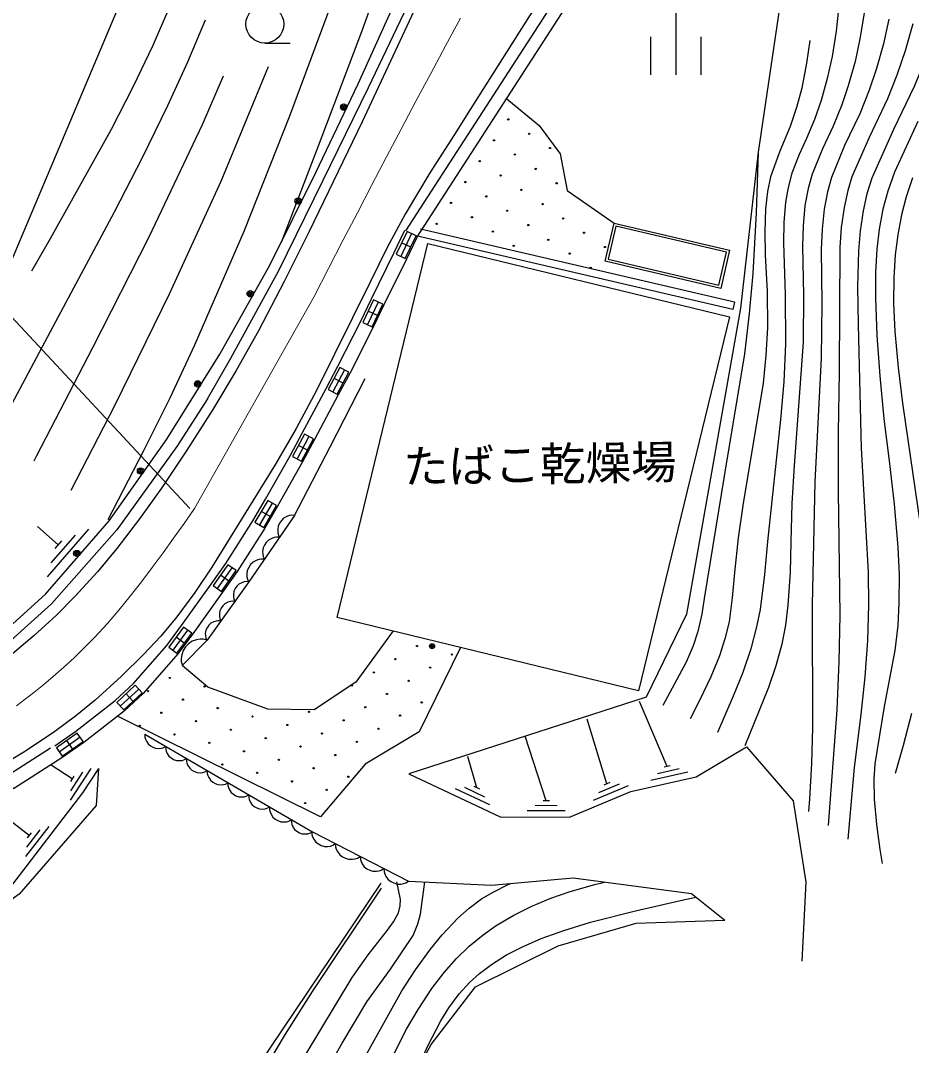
# Model space of a CAD drawing. Units: millimetres, scale not verified. Extents: x 40000 to 680000, y 20000 to 380000.
# Drawn here: x 272972 to 308173, y 243924 to 284415 of the extents above; entities that cross this region are included whole.
import ezdxf
from ezdxf.enums import TextEntityAlignment as Align

# ---------------------------------------------------------------- set-up
doc = ezdxf.new("R2010")
doc.units = ezdxf.units.MM
doc.header["$LTSCALE"] = 1000
doc.linetypes.add('CHAIN', pattern=[18.5, 12, -1.5, 3.5, -1.5])
for name, color, linetype, lineweight in [('M-BGD', 7, 'Continuous', 25), ('M-BMK', 2, 'CHAIN', 13), ('M-STR-HTXT', 7, 'Continuous', 13)]:
    doc.layers.add(name, color=color, linetype=linetype, lineweight=lineweight)
doc.styles.add('ＭＳ ゴシック', font='')
doc.styles.get('ＭＳ ゴシック').set_extended_font_data('MS Gothic')

msp = doc.modelspace()

# ---------------------------------------------------------------- linework, layer by layer
at = {"layer": 'M-BGD'}
for p, q in [((298860, 284774), (298860, 282274)), ((282625, 283522), (283625, 283522)), ((297860, 283774), (297860, 282274)), ((299860, 282274), (299860, 283774)), ((301178, 273289), (288776, 276171)), ((288424, 275997), (287995, 275094)), ((301110, 272997), (288603, 275903)), ((288390, 275460), (288029, 275631)), ((287105, 273289), (286684, 272403)), ((287075, 272760), (286714, 272932)), ((301178, 273289), (301110, 272997)), ((285770, 270616), (285307, 269741)), ((285715, 270085), (285362, 270272)), ((284369, 267977), (283898, 267097)), ((284310, 267443), (283957, 267631)), ((282917, 265351), (282408, 264492)), ((283800, 264864), (281996, 262238)), ((282835, 264820), (282491, 265023)), ((274465, 263707), (273638, 264427)), ((275663, 264321), (274021, 262436)), ((275129, 264089), (274177, 262996)), ((274596, 263857), (274333, 263556)), ((281325, 262797), (280745, 261976)), ((281198, 262271), (280872, 262502)), ((281996, 262238), (280343, 259939)), ((279574, 260335), (278987, 259546)), ((279441, 259821), (279120, 260060)), ((280343, 259939), (279358, 258929)), ((277645, 258006), (276915, 257329)), ((277416, 257521), (277144, 257814)), ((298520, 254946), (297428, 257516)), ((296137, 254260), (295360, 256814)), ((275327, 256099), (274505, 255517)), ((275032, 255645), (274801, 255971)), ((277887, 256220), (284476, 252375)), ((293740, 253594), (292912, 256141)), ((274157, 255665), (272397, 254541)), ((291004, 254106), (290643, 255334)), ((275011, 254458), (274181, 254993)), ((275753, 254872), (274941, 253611)), ((275416, 254718), (274942, 253982)), ((299340, 254722), (297878, 254389)), ((298991, 254848), (298138, 254653)), ((298642, 254973), (298398, 254918)), ((275079, 254564), (274943, 254353)), ((296252, 254308), (296022, 254211)), ((291513, 253425), (290155, 254064)), ((291315, 253739), (290523, 254112)), ((291117, 254053), (290891, 254160)), ((296983, 254182), (295600, 253601)), ((296618, 254245), (295811, 253906)), ((293865, 253593), (293615, 253595)), ((273315, 252222), (271831, 253363)), ((294487, 253189), (292987, 253200)), ((294176, 253391), (293301, 253398)), ((274089, 252573), (273175, 251384)), ((273740, 252447), (273207, 251754)), ((273391, 252322), (273239, 252123)), ((284476, 252375), (288303, 250417))]:
    msp.add_line(p, q, dxfattribs=at)
for points in [[(288202, 276110), (296908, 289595), (299255, 292845), (301713, 296085), (304343, 299052), (307330, 301861), (310421, 304295), (313889, 306579), (317437, 308467), (321119, 310113), (324973, 311365), (328875, 312280), (332866, 312874), (334933, 312900)], [(334939, 312400), (332906, 312375), (328969, 311788), (325108, 310883), (321299, 309645), (317656, 308017), (314145, 306149), (310713, 303889), (307656, 301482), (304702, 298703), (302100, 295768), (299657, 292548), (297321, 289313), (288622, 275839)], [(280365, 269469), (281288, 271078), (283173, 274540), (284923, 278078), (286725, 281772), (288411, 285306), (290086, 288911), (291807, 292365), (293758, 295738), (296218, 299185), (298607, 302208), (301178, 305300), (303821, 307838), (306530, 310141), (308254, 311379)], [(299418, 309336), (298596, 307955), (297712, 306572), (296699, 305083), (295611, 303576), (294305, 301807), (292995, 299945), (292346, 298934), (291692, 297811), (291213, 296892), (290707, 295804), (290172, 294509), (289668, 293155), (288104, 288575), (286439, 283967), (284730, 279447), (283272, 275649)], [(270935, 259018), (273957, 261754), (276477, 264646), (278760, 267876), (280853, 271233), (282824, 274746), (284639, 278406), (286319, 281913), (287937, 285511), (289665, 289167), (291390, 292666), (293342, 296216), (295500, 299605), (297893, 302765), (300470, 305815), (303295, 308690)], [(289103, 306869), (285215, 302141), (282305, 299142), (279730, 293777), (277856, 287382), (270502, 269941)], [(292150, 306733), (291972, 306491), (291627, 306138), (290691, 305398), (289777, 304607), (288991, 303838), (288173, 302963), (284986, 299308), (284380, 298514), (283877, 297770), (283419, 296998), (282959, 296112), (282500, 295109), (282048, 293990), (281381, 292129), (280753, 290225), (280097, 288231), (279397, 286271), (278839, 284885), (278196, 283427), (277421, 281806), (276553, 280115), (274162, 275814), (273410, 274508)], [(309184, 303980), (307959, 302951), (306221, 301457), (304436, 299853), (303639, 299056), (302828, 298171), (301858, 297026), (300908, 295826), (297998, 291937), (296932, 290487), (295955, 289072), (293356, 285034), (290735, 280903), (290112, 279915)], [(298862, 302053), (295906, 298226), (295084, 297091), (294247, 295847), (293569, 294736), (292836, 293428), (290609, 289170), (288513, 284787), (286464, 280408), (284374, 276075), (283394, 274106), (282369, 272159), (281490, 270589), (280566, 269045), (279550, 267438), (278546, 265943), (277673, 264724), (276778, 263561), (276009, 262637), (275136, 261673), (274395, 260926), (273512, 260114), (271351, 258306)], [(303723, 297372), (303645, 289569), (302119, 279213), (301422, 273053), (299278, 260960)], [(285290, 285160), (283606, 280640), (281796, 276082), (279846, 271584), (278870, 269501), (277836, 267411), (276421, 264690)], [(305305, 284991), (305195, 283987), (305036, 282996), (304845, 282117), (304603, 281253), (304341, 280499), (304026, 279752), (303730, 279115), (303450, 278387), (303301, 277816), (303200, 277233), (303128, 276440), (303111, 275633), (303185, 273587), (303200, 271643), (303123, 270141), (302995, 268650), (302489, 263836), (302371, 262536), (302190, 261148), (302054, 260462), (301823, 259598), (301503, 258653), (301133, 257721), (300509, 256291)], [(306314, 284777), (306134, 283684), (305942, 282801), (305675, 281836), (305418, 281078), (305078, 280243), (304653, 279340), (304245, 278348), (304087, 277779), (303964, 277100), (303887, 276307), (303862, 275501), (303906, 273561), (303897, 271710), (303533, 266833), (303442, 265338), (303403, 263826), (303375, 262620), (303293, 261322), (303192, 260534), (303044, 259781), (302811, 258919), (302526, 258066), (301589, 255758)], [(280269, 284428), (279570, 282775), (278784, 281049), (277776, 278983), (276675, 276846), (274349, 272516), (272068, 268226)], [(307279, 284473), (307060, 283490), (306790, 282522), (306502, 281665), (306128, 280732), (305532, 279474), (305007, 278215), (304849, 277646), (304721, 276967), (304638, 276175), (304604, 275370), (304629, 273230), (304604, 271070), (304355, 266190), (304242, 261330), (304256, 256468), (304226, 255068), (304144, 253666), (304101, 253166)], [(308229, 284279), (307925, 283213), (307599, 282259), (307224, 281322), (306497, 279789), (305818, 278237), (305655, 277705), (305507, 277030), (305400, 276243), (305345, 275441), (305320, 270535), (305270, 268142), (305274, 265824), (305341, 260925), (305308, 259075), (305223, 257177), (304879, 252618)], [(309093, 283915), (308719, 282868), (308295, 281838), (307461, 280104), (306606, 278191), (306412, 277573), (306257, 276898), (306139, 276111), (306073, 275311), (306043, 273893), (306063, 272407), (306184, 267521), (306455, 262618), (306470, 261320), (306434, 259924), (306328, 258485), (306165, 256994), (305914, 254906), (305717, 252824), (305658, 252070)], [(304154, 283619), (304031, 282725), (303837, 281748), (303634, 280980), (303382, 280226), (302971, 279256), (302603, 278237), (302484, 277660), (302404, 276971), (302374, 276068), (302398, 275151), (302472, 273714), (302487, 272286), (302423, 271180), (302307, 270085), (301513, 265259), (301322, 263974), (301177, 262611), (301094, 261611), (300963, 260658), (300800, 259984), (300584, 259323), (300244, 258489), (299811, 257576), (299430, 256823)], [(282751, 282589), (280881, 278061), (278847, 273598), (276684, 269196), (274959, 265849)], [(280980, 282215), (280146, 280290), (278049, 275859), (275821, 271483), (273605, 267215), (273498, 267007)], [(292184, 281321), (293464, 280265), (294294, 279152), (294565, 277704), (296420, 276409)], [(308424, 280421), (307499, 278426), (307238, 277678), (307045, 276961), (306898, 276177), (306805, 275380), (306754, 274473), (306750, 273461), (306806, 271970), (306918, 270375), (307079, 268685), (307288, 267016), (307489, 265313), (307635, 263611), (307681, 262511), (307677, 261414), (307628, 260519), (307519, 259527), (307096, 257312), (306721, 255044), (306685, 254446), (306696, 253652), (306785, 252657), (306926, 251660), (307014, 251115)], [(290112, 279915), (289142, 278397), (288165, 276768), (287460, 275450), (286797, 274104), (284666, 269802), (283866, 268302), (283051, 266886), (280528, 262815), (279857, 261818), (279145, 260852), (278515, 260100), (277833, 259368), (276961, 258510), (275922, 257568), (275151, 256932), (274332, 256326), (273164, 255554), (271895, 254781)], [(302119, 279213), (302037, 276811), (301903, 274415), (301763, 272835), (301569, 271251), (300771, 266419), (299976, 261576), (299889, 260960), (299734, 260275), (299544, 259710), (299271, 259067), (298351, 257355)], [(308208, 278196), (307964, 277445), (307777, 276735), (307628, 275952), (307531, 275156), (307475, 274251), (307468, 273237), (307517, 272128), (307643, 270712), (307820, 269302), (308525, 264407)], [(274332, 255762), (275152, 256343), (276715, 257552), (277437, 258222), (278749, 259728), (279332, 260513), (280500, 262149), (281079, 262969), (282150, 264645), (282658, 265502), (283634, 267238), (284104, 268119), (285042, 269882), (285504, 270756), (286413, 272532), (286835, 273419), (287724, 275222), (288153, 276126)], [(288625, 275845), (288220, 274986), (287331, 273182), (286909, 272295), (285991, 270500), (285528, 269624), (284589, 267860), (284118, 266978), (283132, 265223), (282623, 264364), (281530, 262653), (280949, 261832), (279775, 260186), (279187, 259395), (277817, 257825), (277084, 257144), (275472, 255896), (274650, 255313)], [(283800, 264864), (285200, 267568), (286586, 270270)], [(280365, 269469), (279143, 267584), (276778, 264297), (274196, 261370), (271105, 258592), (267756, 256560), (264044, 254774), (260356, 253556), (256329, 252736), (252214, 252381)], [(283800, 264864), (283677, 264872), (283590, 264856), (283490, 264822), (283367, 264754), (283278, 264662), (283207, 264558), (283153, 264442), (283134, 264303), (283138, 264198), (283154, 264110), (283205, 263999), (283083, 264006), (282995, 263990), (282896, 263957), (282773, 263888), (282684, 263796), (282613, 263693), (282559, 263577), (282539, 263437), (282544, 263332), (282560, 263245), (282611, 263133), (282483, 263141), (282391, 263124), (282287, 263089), (282158, 263018), (282065, 262921), (281990, 262812), (281933, 262691), (281913, 262545), (281918, 262435), (281935, 262343), (281988, 262227)], [(281996, 262238), (281885, 262247), (281806, 262234), (281715, 262205), (281602, 262146), (281520, 262065), (281454, 261972), (281402, 261868), (281382, 261743), (281384, 261648), (281397, 261568), (281441, 261466), (281331, 261475), (281251, 261462), (281160, 261434), (281048, 261375), (280966, 261293), (280899, 261201), (280848, 261097), (280828, 260971), (280830, 260876), (280843, 260797), (280886, 260695), (280776, 260704), (280697, 260691), (280606, 260663), (280493, 260603), (280411, 260522), (280345, 260429), (280293, 260326), (280273, 260200), (280275, 260105), (280288, 260025), (280332, 259924)], [(299278, 260960), (297689, 257682), (288310, 254655)], [(280343, 259939), (280184, 259977), (280065, 259975), (279927, 259953), (279750, 259892), (279612, 259791), (279495, 259671), (279398, 259531), (279341, 259352), (279322, 259213), (279324, 259095), (279366, 258937)], [(287691, 260298), (286218, 258278), (284572, 257178), (282748, 257208), (280370, 258079), (279358, 258929)], [(290357, 259650), (288722, 256313), (286586, 255041), (284820, 252962), (276833, 256919)], [(308176, 257043), (307844, 255779), (307529, 254672)], [(277887, 256220), (277888, 256109), (277909, 256031), (277945, 255943), (278015, 255837), (278104, 255763), (278203, 255705), (278311, 255664), (278438, 255656), (278532, 255667), (278610, 255688), (278707, 255741), (278709, 255630), (278729, 255552), (278766, 255465), (278836, 255358), (278925, 255284), (279023, 255227), (279131, 255186), (279258, 255177), (279353, 255188), (279431, 255209), (279528, 255262), (279529, 255151), (279550, 255073), (279587, 254986), (279656, 254879), (279745, 254805), (279844, 254748), (279952, 254707), (280079, 254699), (280173, 254710), (280251, 254730), (280348, 254783), (280350, 254673), (280370, 254595), (280407, 254507), (280477, 254400), (280566, 254327), (280664, 254269), (280772, 254228), (280899, 254220), (280994, 254231), (281072, 254251), (281169, 254305), (281170, 254194), (281191, 254116), (281228, 254028), (281297, 253922), (281386, 253848), (281485, 253790), (281593, 253749), (281720, 253741), (281814, 253752), (281892, 253773), (281989, 253826), (281991, 253715), (282011, 253637), (282048, 253550), (282118, 253443), (282207, 253369), (282305, 253312), (282413, 253271), (282540, 253262), (282635, 253273), (282713, 253294), (282810, 253347), (282811, 253230), (282833, 253148), (282872, 253056), (282945, 252944), (283039, 252866), (283142, 252806), (283256, 252763), (283390, 252754), (283489, 252765), (283571, 252787), (283674, 252843), (283675, 252732), (283696, 252654), (283732, 252567), (283802, 252460), (283891, 252386), (283990, 252329), (284098, 252288), (284225, 252280), (284319, 252291), (284397, 252311), (284494, 252364)], [(288310, 254655), (291918, 252958), (294667, 252937), (297081, 253951), (299663, 254539), (301650, 255728)], [(301650, 255728), (303499, 253590), (303997, 250376), (303838, 247255)], [(274650, 255313), (272699, 254068), (272397, 254541)], [(276050, 254872), (275426, 253902), (272612, 250241), (269648, 248318), (266288, 246382), (263047, 245343), (255399, 244154), (251924, 243033), (248921, 241851), (244061, 240765), (239046, 240071), (237253, 239663), (237357, 238589), (239348, 236843), (241706, 236071), (244324, 233922), (246643, 231858)], [(276050, 254872), (275958, 253410), (272925, 249897), (270011, 247816), (266512, 246055), (263205, 244751), (255431, 243505), (252103, 242535), (248980, 241395), (244201, 240345), (239046, 240071)], [(284476, 252375), (284485, 252253), (284512, 252168), (284558, 252074), (284642, 251960), (284744, 251884), (284856, 251827), (284978, 251788), (285119, 251787), (285222, 251804), (285307, 251832), (285411, 251897), (285420, 251769), (285448, 251680), (285497, 251581), (285584, 251462), (285692, 251382), (285809, 251322), (285937, 251282), (286084, 251280), (286193, 251299), (286282, 251328), (286390, 251396), (286399, 251273), (286426, 251189), (286472, 251094), (286556, 250981), (286658, 250905), (286770, 250847), (286892, 250809), (287033, 250807), (287137, 250825), (287221, 250853), (287325, 250917), (287334, 250789), (287363, 250701), (287411, 250602), (287498, 250483), (287606, 250403), (287723, 250343), (287851, 250303), (287998, 250301), (288107, 250320), (288196, 250349), (288304, 250416)], [(269860, 233194), (270538, 232529), (272403, 235860), (275630, 238672), (278980, 240054), (281889, 242412), (287216, 250342)], [(283040, 239857), (283588, 240579), (284215, 241495), (284748, 242366), (285675, 244016), (286653, 245647), (287595, 246938), (288484, 248273), (288673, 248725), (288781, 249117), (288942, 250385)], [(283595, 242505), (286071, 246605), (286713, 247507), (287467, 248475), (287713, 248814), (287900, 249166), (287977, 249441), (287989, 249690), (287846, 250386)], [(283873, 238974), (284395, 239710), (285040, 240733), (285651, 241799), (288037, 246082), (288582, 246919), (289173, 247730), (289629, 248289), (290252, 248953), (290701, 249355), (291182, 249713), (291615, 249972), (292245, 250277), (292342, 250320)], [(286033, 240207), (288228, 244569), (288677, 245348), (289224, 246179), (289707, 246809), (290199, 247362), (290704, 247847), (291248, 248292), (291770, 248659), (292460, 249071), (293179, 249430), (293922, 249739), (294693, 250006), (295656, 250279), (296049, 250381)], [(288303, 250417), (291578, 250251), (294812, 250543), (299480, 249932), (300793, 248870)], [(287221, 250133), (284497, 246057), (283429, 244366), (282406, 242650)], [(288606, 242883), (289069, 243911), (289578, 244900), (289892, 245410), (290304, 245969), (290705, 246409), (291104, 246767), (291583, 247128), (292177, 247499), (292803, 247824), (293544, 248146), (294442, 248471), (295496, 248792), (297265, 249244), (299216, 249688), (299661, 249786)], [(278827, 230192), (281298, 232834), (284734, 236285), (287449, 240751), (289192, 243963), (290954, 246237), (294218, 247862), (297293, 248758), (300793, 248870)]]:
    msp.add_lwpolyline(points, dxfattribs=at)
for points in [[(296420, 276409), (300989, 275336), (300637, 273834), (296067, 274906)], [(296188, 274981), (300562, 273954), (300869, 275262), (296495, 276288)], [(288244, 276083), (287814, 275179), (288175, 275008), (288605, 275912)], [(285477, 260837), (289071, 275608), (300976, 272711), (297382, 257940)], [(286924, 273375), (286503, 272489), (286864, 272317), (287285, 273203)], [(285593, 270710), (285130, 269835), (285484, 269648), (285947, 270523)], [(284193, 268072), (283722, 267191), (284075, 267002), (284545, 267883)], [(282745, 265453), (282236, 264594), (282580, 264390), (283089, 265249)], [(281162, 262913), (280581, 262092), (280908, 261861), (281489, 262682)], [(279414, 260455), (278827, 259665), (279148, 259426), (279735, 260216)], [(277509, 258153), (276779, 257475), (277052, 257182), (277781, 257859)], [(275212, 256263), (274390, 255680), (274621, 255354), (275443, 255936)]]:
    msp.add_lwpolyline(points, close=True, dxfattribs=at)
for centre, radius in [((282625, 284272), 750), ((285740, 280994), 125), ((285740, 280994), 75), ((285740, 280994), 25), ((292243, 280507), 25), ((293068, 279942), 25), ((291678, 279682), 25), ((293893, 279377), 25), ((292503, 279117), 25), ((291113, 278857), 25), ((291938, 278292), 25), ((293328, 278552), 25), ((290547, 278032), 25), ((294153, 277986), 25), ((283941, 277281), 125), ((291372, 277467), 25), ((292763, 277727), 25), ((283941, 277281), 75), ((283941, 277281), 25), ((289982, 277207), 25), ((293600, 277158), 25), ((290807, 276642), 25), ((292197, 276902), 25), ((294412, 276596), 25), ((289417, 276382), 25), ((293035, 276333), 25), ((291632, 276077), 25), ((293824, 275749), 25), ((295237, 276031), 25), ((292457, 275512), 25), ((296062, 275466), 25), ((294672, 275206), 25), ((295497, 274641), 25), ((282049, 273620), 125), ((282049, 273620), 75), ((282049, 273620), 25), ((279974, 270059), 125), ((279974, 270059), 75), ((279974, 270059), 25), ((277715, 266615), 125), ((277715, 266615), 75), ((277715, 266615), 25), ((275196, 263367), 125), ((275196, 263367), 75), ((275196, 263367), 25), ((288638, 259704), 25), ((289233, 259699), 100), ((289233, 259699), 60), ((289233, 259699), 20), ((287784, 259184), 25), ((290012, 259370), 25), ((289158, 258850), 25), ((278871, 258442), 25), ((286930, 258664), 25), ((288304, 258330), 25), ((278016, 257922), 25), ((280245, 258108), 25), ((286076, 258144), 25), ((279390, 257588), 25), ((287450, 257810), 25), ((280765, 257254), 25), ((284367, 257105), 25), ((286595, 257290), 25), ((288824, 257476), 25), ((278536, 257068), 25), ((279910, 256734), 25), ((282139, 256919), 25), ((285741, 256770), 25), ((287969, 256956), 25), ((277682, 256548), 25), ((281284, 256399), 25), ((283513, 256585), 25), ((287115, 256436), 25), ((279056, 256214), 25), ((280430, 255879), 25), ((282659, 256065), 25), ((284887, 256250), 25), ((286261, 255916), 25), ((281804, 255545), 25), ((284033, 255731), 25), ((283178, 255211), 25), ((285407, 255396), 25), ((280950, 255025), 25), ((282324, 254691), 25), ((284552, 254876), 25), ((283698, 254356), 25), ((285927, 254542), 25), ((285072, 254022), 25), ((284218, 253502), 25)]:
    msp.add_circle(centre, radius, dxfattribs=at)
at = {"layer": 'M-BMK'}
msp.add_line((279850, 265136), (284568, 273511), dxfattribs=at)
for points in [[(284568, 273511), (285139, 274615), (285711, 275718), (286284, 276822), (286858, 277924), (287434, 279026), (288012, 280126), (288593, 281226), (289177, 282323), (289764, 283419), (290356, 284513)], [(272819, 257345), (273159, 257602), (273496, 257864), (273828, 258131), (274155, 258404), (274478, 258681), (274795, 258965), (275107, 259254), (275412, 259549), (275909, 260058), (276390, 260583), (276855, 261122), (277307, 261673), (277748, 262234), (278180, 262804), (278604, 263381), (279023, 263963), (279437, 264549), (279850, 265136)]]:
    msp.add_lwpolyline(points, dxfattribs=at)
at = {"layer": 'M-STR-HTXT'}
msp.add_line((279660, 265132), (255423, 291164), dxfattribs=at)

# ---------------------------------------------------------------- texts
at = {"layer": 'M-BGD', "style": 'ＭＳ ゴシック'}
msp.add_text('たばこ乾燥場', height=1320, rotation=1, dxfattribs=at).set_placement((288109, 265737), align=Align.BOTTOM_LEFT)

doc.saveas('drawing.dxf')
